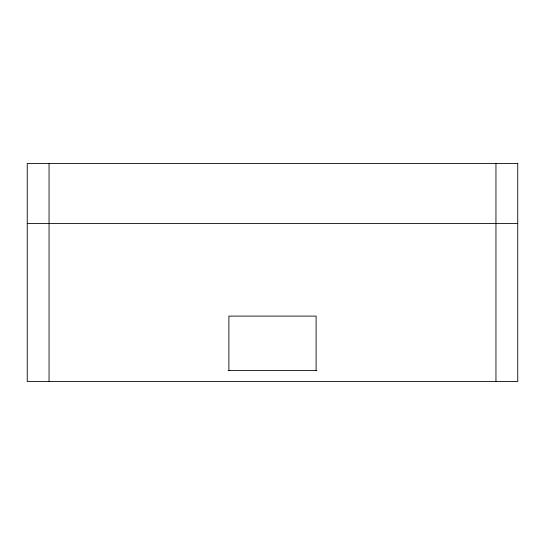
<?xml version="1.0" encoding="UTF-8"?>
<svg xmlns="http://www.w3.org/2000/svg" width="545" height="545" viewBox="0 0 545 545"><rect width="100%" height="100%" fill="white"/><g stroke="black" fill="none" stroke-linecap="round" stroke-linejoin="round"><path stroke-width="0.82" d="M27.25 223.45L517.75 223.45M228.28 370.6L316.72 370.6M495.95 163.5L495.95 381.5M316.1 370.6L316.1 316.1L228.9 316.1L228.9 370.6M49.05 163.5L49.05 381.5M517.75 163.5L27.25 163.5L27.25 381.5L517.75 381.5L517.75 163.5"/></g></svg>
